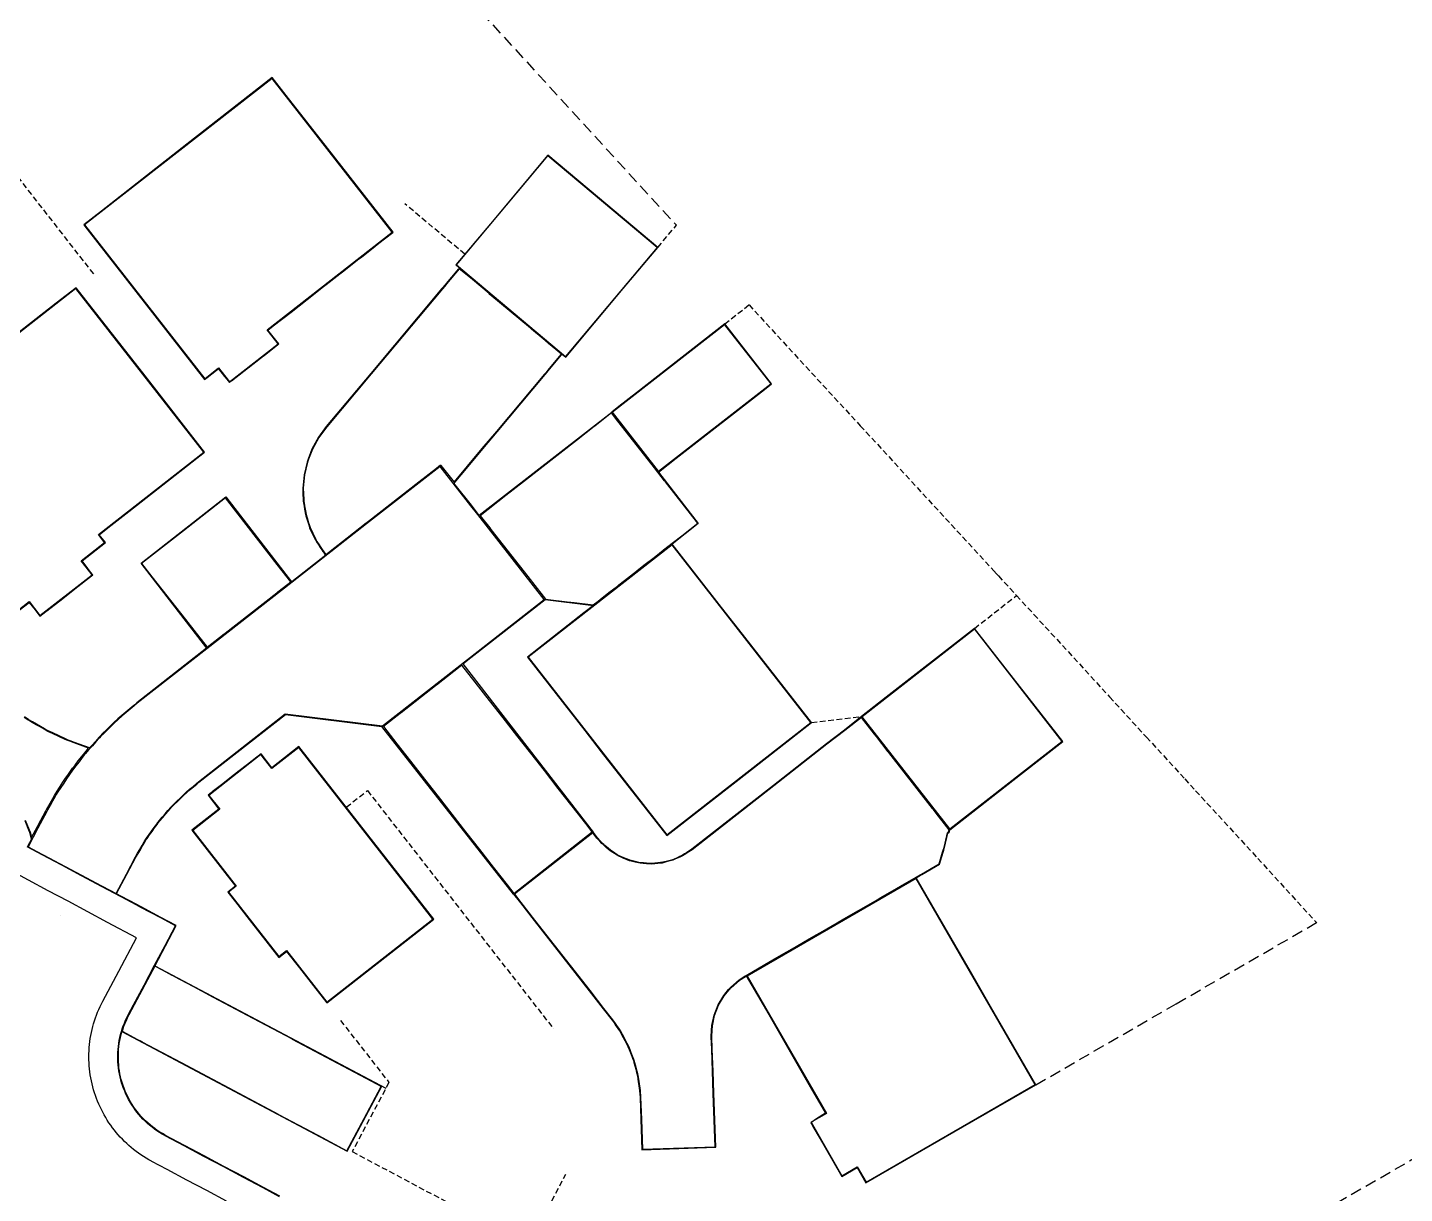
# Model space of a CAD drawing. Header units: metres. Extents: x 337936 to 338461, y 373266 to 374024.
# Drawn here: x 338044.8 to 338106.2, y 373855.2 to 373907.3 of the extents above; entities that cross this region are included whole.
import ezdxf

# ---------------------------------------------------------------- set-up
doc = ezdxf.new("R2010")
doc.units = ezdxf.units.M
doc.linetypes.add('CENTRE', pattern=[1.4, 0.7, -0.3, 0.1, -0.3])
doc.linetypes.add('DASHED2', pattern=[0.375, 0.25, -0.125])
for name, color, linetype in [('3D_LINES', 4, 'Continuous'), ('PLOTS EXTERNAL LEVEL', 3, 'Continuous'), ('PLOTS FFL', 1, 'Continuous')]:
    doc.layers.add(name, color=color, linetype=linetype)
doc.layers.add('GARAGES FFL', color=150, linetype='Continuous', lineweight=0)
doc.layers.add('ROAD_CENTRELINES', color=1, linetype='CENTRE', true_color=0xff0000)

msp = doc.modelspace()

# ---------------------------------------------------------------- linework, layer by layer
at = {"layer": '3D_LINES', "linetype": 'DASHED2', "ltscale": 2}
for points in [[(338055.9, 373917.904, 33.5), (338073.728, 373898.447, 33.453)], [(338089.782, 373860.064, 33.6), (338096.05, 373863.683, 33.301), (338102.324, 373867.305, 33.302), (338102.324, 373867.305, 33.302)], [(338110.15, 373858.775, 33.27), (338098.538, 373852.071, 33.476)]]:
    msp.add_polyline3d(points, dxfattribs=at)
at = {"layer": '3D_LINES', "linetype": 'DASHED2'}
for points in [[(338047.706, 373896.274, 33.825), (338041.242, 373904.549, 33.8)], [(338064.28, 373897.158, 33.825), (338061.603, 373899.404, 33.825)], [(338072.9, 373897.46, 33.825), (338073.728, 373898.447, 33.453)], [(338075.887, 373894.043, 33.75), (338076.97, 373894.889, 33.5), (338076.973, 373894.892, 33.443)], [(338076.973, 373894.892, 33.443), (338081.943, 373889.494, 33.442), (338087.912, 373883.009, 33.413), (338088.03, 373882.882, 33.388), (338088.117, 373882.787, 33.382), (338088.92, 373881.914, 33.385)], [(338087.041, 373880.446, 33.6), (338088.916, 373881.911, 33.385), (338088.92, 373881.914, 33.385)], [(338088.92, 373881.914, 33.385), (338089.699, 373881.066, 33.409), (338093.076, 373877.385, 33.409), (338094.718, 373875.594, 33.349), (338096.433, 373873.724, 33.343), (338096.92, 373873.194, 33.329), (338099.693, 373870.171, 33.302), (338101.216, 373868.511, 33.311), (338102.233, 373867.403, 33.31), (338102.331, 373867.295, 33.302)], [(338079.766, 373876.242, 33.75), (338081.996, 373876.505, 33.6)], [(338058.985, 373872.462, 33.975), (338059.931, 373873.201, 33.877)], [(338059.931, 373873.201, 33.877), (338068.225, 373862.584, 33.664), (338068.225, 373862.584, 33.664)], [(338058.729, 373862.938, 33.942), (338060.892, 373860.17, 33.839)], [(338060.892, 373860.17, 33.839), (338059.25, 373857.081, 33.864)], [(338059.25, 373857.081, 33.864), (338067.109, 373852.903, 33.851), (338067.109, 373852.903, 33.851)], [(338067.109, 373852.903, 33.851), (338068.795, 373856.073, 33.699)]]:
    msp.add_polyline3d(points, dxfattribs=at)
at = {"layer": '3D_LINES', "linetype": 'Continuous'}
for points in [[(338064, 373896.506, 33.82), (338063.445, 373895.844, 33.818), (338063.41, 373895.802, 33.818), (338063.272, 373895.638, 33.817), (338063.257, 373895.62, 33.817), (338060.079, 373891.832, 33.771), (338058.093, 373889.466, 33.742), (338057.739, 373888.982, 33.74), (338057.452, 373888.453, 33.738), (338057.281, 373888.003, 33.737), (338057.233, 373887.871, 33.736), (338057.101, 373887.306, 33.734), (338057.043, 373886.707, 33.732), (338057.052, 373886.467, 33.732), (338057.062, 373886.189, 33.735), (338057.065, 373886.106, 33.736), (338057.076, 373886.046, 33.737), (338057.099, 373885.909, 33.739), (338057.123, 373885.772, 33.74), (338057.149, 373885.621, 33.742), (338057.152, 373885.606, 33.742), (338057.181, 373885.471, 33.744), (338057.225, 373885.333, 33.746), (338057.266, 373885.2, 33.747), (338057.307, 373885.071, 33.749), (338057.348, 373884.94, 33.751), (338057.468, 373884.684, 33.754), (338057.526, 373884.561, 33.756), (338057.604, 373884.395, 33.758), (338057.655, 373884.316, 33.759), (338057.757, 373884.157, 33.762), (338057.825, 373884.052, 33.763), (338057.891, 373883.95, 33.765), (338057.929, 373883.891, 33.766), (338057.963, 373883.845, 33.766), (338057.995, 373883.804, 33.767), (338058.049, 373883.734, 33.768)], [(338063.799, 373886.932, 33.686), (338064.426, 373887.679, 33.715), (338065.079, 373888.457, 33.749), (338065.722, 373889.223, 33.78), (338067.868, 373891.781, 33.811), (338067.877, 373891.791, 33.811), (338068.006, 373891.945, 33.812), (338068.605, 373892.659, 33.824)], [(338064.921, 373885.497, 33.703), (338070.841, 373890.101, 33.746)], [(338072.932, 373887.426, 33.749), (338072.932, 373887.426, 33.749)], [(338072.932, 373887.426, 33.749), (338072.932, 373887.426, 33.749)], [(338072.932, 373887.426, 33.749), (338074.701, 373885.136, 33.745), (338073.538, 373884.213, 33.725)], [(338064.921, 373885.497, 33.703), (338064.883, 373885.545, 33.705), (338064.574, 373885.941, 33.717), (338063.795, 373886.938, 33.686)], [(338052.762, 373879.567, 33.882), (338049.827, 373883.351, 34.054), (338053.6, 373886.32, 34.054), (338056.541, 373882.52, 33.802)], [(338058.068, 373883.713, 33.769), (338056.556, 373882.531, 33.801), (338056.541, 373882.52, 33.802)], [(338064.196, 373878.866, 33.661), (338064.552, 373879.143, 33.654), (338067.863, 373881.731, 33.584)], [(338067.863, 373881.731, 33.584), (338070.034, 373881.475, 33.666)], [(338052.762, 373879.567, 33.882), (338052.747, 373879.556, 33.882), (338049.627, 373877.118, 33.948), (338049.496, 373877.008, 33.95), (338049.317, 373876.857, 33.954), (338049.137, 373876.706, 33.957), (338048.958, 373876.555, 33.96), (338048.778, 373876.402, 33.964), (338048.609, 373876.237, 33.967), (338048.441, 373876.074, 33.971), (338048.273, 373875.91, 33.974), (338048.105, 373875.746, 33.977), (338048.004, 373875.647, 33.979), (338047.941, 373875.576, 33.98), (338047.785, 373875.4, 33.984), (338047.63, 373875.224, 33.987), (338047.524, 373875.105, 33.989)], [(338064.196, 373878.866, 33.661), (338070.006, 373871.349, 33.775)], [(338044.65, 373871.881, 34.034), (338044.823, 373871.453, 34.047), (338044.862, 373871.356, 34.048), (338044.934, 373871.108, 34.05), (338045.195, 373871.598, 34.043), (338045.224, 373871.652, 34.042), (338045.565, 373872.294, 34.037), (338045.596, 373872.352, 34.033), (338045.823, 373872.743, 34.028), (338045.958, 373872.976, 34.025), (338046.075, 373873.178, 34.022), (338046.172, 373873.339, 34.02), (338046.331, 373873.572, 34.016), (338046.453, 373873.752, 34.013), (338046.575, 373873.931, 34.01), (338046.704, 373874.119, 34.006), (338046.763, 373874.206, 34.005), (338046.871, 373874.343, 34.003), (338047.015, 373874.524, 34), (338047.16, 373874.706, 33.996), (338047.305, 373874.889, 33.993), (338047.475, 373875.1, 33.989), (338047.475, 373875.1, 33.989), (338046.839, 373875.333, 34), (338046.646, 373875.403, 34.003), (338046.554, 373875.437, 34.004), (338046.436, 373875.491, 34.006), (338045.87, 373875.752, 34.015), (338045.663, 373875.848, 34.018), (338045.5, 373875.94, 34.021), (338045.318, 373876.042, 34.024), (338045.138, 373876.145, 34.028), (338044.957, 373876.247, 34.031), (338044.791, 373876.342, 34.033), (338044.776, 373876.353, 34.033), (338044.606, 373876.468, 34.035)], [(338047.516, 373875.111, 33.989), (338046.847, 373875.356, 34), (338046.655, 373875.427, 34.003), (338046.563, 373875.46, 34.004), (338046.446, 373875.514, 34.006), (338045.88, 373875.775, 34.015), (338045.675, 373875.87, 34.018), (338045.512, 373875.962, 34.021), (338045.331, 373876.064, 34.024), (338045.15, 373876.166, 34.028), (338044.969, 373876.268, 34.031), (338044.804, 373876.364, 34.033), (338044.79, 373876.373, 34.033), (338044.62, 373876.489, 34.035)], [(338048.728, 373868.604, 34.085), (338049.186, 373869.466, 34.062), (338049.591, 373870.227, 34.041), (338049.69, 373870.395, 34.036), (338049.789, 373870.563, 34.031), (338049.887, 373870.73, 34.027), (338049.986, 373870.898, 34.022), (338050.056, 373871.016, 34.019), (338050.088, 373871.061, 34.018), (338050.201, 373871.22, 34.013), (338050.314, 373871.379, 34.009), (338050.427, 373871.537, 34.005), (338050.54, 373871.695, 34.001), (338050.587, 373871.762, 34), (338050.66, 373871.846, 33.997), (338050.787, 373871.996, 33.993), (338050.914, 373872.144, 33.989), (338051.04, 373872.292, 33.986), (338051.182, 373872.458, 33.981), (338051.302, 373872.576, 33.978), (338051.441, 373872.713, 33.974), (338051.58, 373872.849, 33.97), (338051.719, 373872.986, 33.966), (338051.858, 373873.119, 33.962), (338052.007, 373873.244, 33.958), (338052.158, 373873.371, 33.954), (338052.307, 373873.496, 33.95), (338052.398, 373873.573, 33.948), (338056.271, 373876.598, 33.866), (338056.271, 373876.598, 33.866)], [(338056.271, 373876.598, 33.866), (338060.58, 373876.069, 33.738)], [(338066.46, 373868.579, 33.663), (338060.58, 373876.069, 33.738)], [(338044.627, 373871.87, 34.034), (338044.8, 373871.443, 34.047), (338044.839, 373871.347, 34.048), (338044.92, 373871.067, 34.05)], [(338044.936, 373871.058, 34.051), (338044.751, 373870.709, 34.056)], [(338066.46, 373868.579, 33.663), (338066.46, 373868.579, 33.663)], [(338050.435, 373865.37, 34.055), (338060.757, 373859.914, 33.841)], [(338048.968, 373862.441, 34.005), (338059.023, 373857.097, 33.846), (338060.581, 373860.007, 33.844)]]:
    msp.add_polyline3d(points, dxfattribs=at)
for points in [[(338068.593, 373892.684, 33.825), (338068.015, 373893.17, 33.82), (338067.863, 373893.298, 33.825), (338067.262, 373893.801, 33.825), (338067.211, 373893.845, 33.825), (338065.403, 373895.361, 33.825), (338065.363, 373895.395, 33.825), (338064.616, 373896.022, 33.822), (338064.235, 373896.342, 33.825), (338064.035, 373896.509, 33.82), (338063.464, 373895.828, 33.818), (338063.429, 373895.786, 33.818), (338063.291, 373895.622, 33.817), (338063.276, 373895.604, 33.817), (338060.098, 373891.816, 33.771), (338058.113, 373889.451, 33.742), (338057.76, 373888.968, 33.74), (338057.475, 373888.443, 33.738), (338057.304, 373887.995, 33.737), (338057.257, 373887.864, 33.736), (338057.125, 373887.302, 33.734), (338057.068, 373886.706, 33.732), (338057.077, 373886.468, 33.732), (338057.087, 373886.19, 33.735), (338057.09, 373886.109, 33.736), (338057.1, 373886.05, 33.737), (338057.124, 373885.913, 33.739), (338057.148, 373885.776, 33.74), (338057.174, 373885.625, 33.742), (338057.176, 373885.611, 33.742), (338057.205, 373885.478, 33.744), (338057.248, 373885.341, 33.746), (338057.29, 373885.208, 33.747), (338057.331, 373885.078, 33.749), (338057.372, 373884.949, 33.751), (338057.491, 373884.695, 33.754), (338057.549, 373884.572, 33.756), (338057.626, 373884.408, 33.758), (338057.676, 373884.33, 33.759), (338057.778, 373884.171, 33.762), (338057.846, 373884.065, 33.763), (338057.912, 373883.963, 33.765), (338057.949, 373883.905, 33.766), (338057.983, 373883.86, 33.766), (338058.015, 373883.819, 33.767), (338058.071, 373883.747, 33.768), (338058.249, 373883.886, 33.764), (338058.263, 373883.897, 33.764), (338059.027, 373884.494, 33.748), (338059.878, 373885.159, 33.73), (338059.918, 373885.19, 33.73), (338059.976, 373885.235, 33.728), (338061.403, 373886.35, 33.698), (338062.222, 373886.99, 33.682), (338063.009, 373887.605, 33.665), (338063.193, 373887.749, 33.662), (338063.213, 373887.723, 33.662), (338063.8, 373886.972, 33.686), (338064.406, 373887.695, 33.715), (338065.06, 373888.473, 33.749), (338065.703, 373889.239, 33.78), (338067.849, 373891.797, 33.811), (338067.857, 373891.807, 33.811), (338067.987, 373891.962, 33.812), (338068.593, 373892.684, 33.825)], [(338074.685, 373885.141, 33.745), (338074.459, 373885.43, 33.746), (338073.24, 373886.991, 33.748), (338073.204, 373887.036, 33.748), (338072.899, 373887.427, 33.749), (338072.649, 373887.747, 33.75), (338071.12, 373889.703, 33.75), (338070.837, 373890.066, 33.746), (338070.089, 373889.481, 33.737), (338070.057, 373889.456, 33.736), (338069.267, 373888.839, 33.727), (338066.901, 373886.99, 33.691), (338066.113, 373886.375, 33.695), (338065.324, 373885.758, 33.7), (338064.966, 373885.479, 33.702), (338065.397, 373884.929, 33.684), (338065.449, 373884.861, 33.682), (338067.255, 373882.55, 33.609), (338067.301, 373882.491, 33.609), (338067.877, 373881.754, 33.586), (338068.966, 373881.621, 33.627), (338069.022, 373881.614, 33.628), (338069.094, 373881.605, 33.63), (338069.166, 373881.596, 33.633), (338070.015, 373881.492, 33.665), (338070.231, 373881.661, 33.676), (338070.338, 373881.745, 33.733), (338070.718, 373882.041, 33.683), (338071.098, 373882.338, 33.73), (338071.157, 373882.384, 33.734), (338071.553, 373882.693, 33.697), (338071.945, 373883, 33.731), (338071.981, 373883.028, 33.704), (338072.341, 373883.309, 33.709), (338072.733, 373883.615, 33.728), (338073.145, 373883.938, 33.722), (338073.157, 373883.947, 33.722), (338073.544, 373884.249, 33.725), (338073.966, 373884.579, 33.734), (338074.685, 373885.141, 33.745)], [(338056.263, 373876.624, 33.866), (338060.604, 373876.091, 33.737), (338064.536, 373879.163, 33.654), (338067.828, 373881.735, 33.584), (338064.864, 373885.53, 33.705), (338064.554, 373885.925, 33.717), (338063.185, 373887.679, 33.661), (338059.896, 373885.109, 33.731), (338056.571, 373882.512, 33.801), (338052.763, 373879.536, 33.882), (338049.643, 373877.099, 33.948), (338049.512, 373876.989, 33.95), (338049.333, 373876.838, 33.954), (338049.154, 373876.687, 33.957), (338048.974, 373876.536, 33.96), (338048.795, 373876.383, 33.964), (338048.627, 373876.219, 33.967), (338048.459, 373876.056, 33.971), (338048.291, 373875.892, 33.974), (338048.123, 373875.728, 33.977), (338048.022, 373875.63, 33.979), (338047.96, 373875.559, 33.98), (338047.804, 373875.383, 33.984), (338047.648, 373875.208, 33.987), (338047.493, 373875.032, 33.99), (338047.339, 373874.858, 33.994), (338047.297, 373874.811, 33.994), (338047.193, 373874.675, 33.997), (338047.051, 373874.488, 34), (338046.908, 373874.302, 34.004), (338046.766, 373874.115, 34.007), (338046.624, 373873.927, 34.01), (338046.496, 373873.731, 34.014), (338046.368, 373873.534, 34.017), (338046.213, 373873.298, 34.021), (338046.111, 373873.141, 34.023), (338046.034, 373873.024, 34.025), (338045.987, 373872.941, 34.026), (338045.872, 373872.737, 34.029), (338045.756, 373872.533, 34.032), (338045.64, 373872.329, 34.034), (338045.606, 373872.264, 34.038), (338045.215, 373871.528, 34.045), (338044.773, 373870.697, 34.056), (338045.396, 373870.365, 34.077), (338045.446, 373870.339, 34.079), (338047.168, 373869.423, 34.138), (338048.029, 373868.966, 34.109), (338048.078, 373868.939, 34.107), (338048.702, 373868.608, 34.086), (338049.164, 373869.477, 34.062), (338049.569, 373870.24, 34.041), (338049.668, 373870.407, 34.036), (338049.767, 373870.575, 34.031), (338049.866, 373870.743, 34.027), (338049.965, 373870.911, 34.022), (338050.035, 373871.03, 34.019), (338050.068, 373871.076, 34.018), (338050.181, 373871.234, 34.013), (338050.294, 373871.393, 34.009), (338050.407, 373871.551, 34.005), (338050.52, 373871.71, 34.001), (338050.568, 373871.777, 34), (338050.641, 373871.862, 33.997), (338050.768, 373872.012, 33.993), (338050.895, 373872.16, 33.989), (338051.021, 373872.308, 33.986), (338051.163, 373872.475, 33.981), (338051.285, 373872.594, 33.978), (338051.424, 373872.731, 33.974), (338051.563, 373872.867, 33.97), (338051.701, 373873.004, 33.966), (338051.842, 373873.138, 33.962), (338051.991, 373873.264, 33.958), (338052.142, 373873.39, 33.954), (338052.291, 373873.515, 33.95), (338052.383, 373873.592, 33.948), (338056.263, 373876.624, 33.866)], [(338056.511, 373882.528, 33.803), (338055.904, 373883.304, 33.871), (338055.549, 373883.76, 33.91), (338053.586, 373886.271, 34.054), (338051.715, 373884.809, 34.056), (338049.843, 373883.347, 34.054), (338050.306, 373882.754, 34.02), (338051.799, 373880.844, 33.911), (338052.177, 373880.36, 33.899), (338052.768, 373879.604, 33.881), (338053.532, 373880.201, 33.865), (338053.579, 373880.238, 33.864), (338055.884, 373882.039, 33.816), (338055.931, 373882.075, 33.815), (338056.511, 373882.528, 33.803)], [(338064.153, 373878.8, 33.663), (338063.789, 373878.516, 33.671), (338063.02, 373877.915, 33.687), (338062.976, 373877.881, 33.687), (338061.44, 373876.68, 33.719), (338061.395, 373876.646, 33.72), (338060.647, 373876.061, 33.735), (338061.25, 373875.288, 33.712), (338061.859, 373874.509, 33.689), (338062.476, 373873.719, 33.665), (338063.087, 373872.937, 33.67), (338063.703, 373872.149, 33.672), (338064.318, 373871.361, 33.673), (338064.934, 373870.573, 33.673), (338065.55, 373869.785, 33.67), (338066.165, 373868.997, 33.666), (338066.465, 373868.614, 33.664), (338069.971, 373871.354, 33.775), (338069.679, 373871.728, 33.778), (338069.07, 373872.507, 33.782), (338068.454, 373873.295, 33.784), (338067.832, 373874.092, 33.785), (338067.223, 373874.871, 33.784), (338066.607, 373875.659, 33.781), (338065.992, 373876.447, 33.777), (338065.382, 373877.228, 33.739), (338064.749, 373878.038, 33.7), (338064.153, 373878.8, 33.663)], [(338084.443, 373869.311, 33.62), (338084.635, 373869.422, 33.618), (338084.691, 373869.454, 33.618), (338085.483, 373869.911, 33.609), (338085.643, 373870.449, 33.605), (338085.67, 373870.541, 33.604), (338085.706, 373870.661, 33.604), (338085.856, 373871.302, 33.602), (338085.909, 373871.343, 33.603), (338085.942, 373871.454, 33.602), (338085.831, 373871.596, 33.6), (338085.353, 373872.207, 33.601), (338085.213, 373872.386, 33.6), (338085.185, 373872.423, 33.6), (338083.236, 373874.917, 33.6), (338083.212, 373874.948, 33.6), (338082.681, 373875.628, 33.6), (338082.599, 373875.733, 33.605), (338081.996, 373876.505, 33.609), (338081.231, 373875.907, 33.613), (338080.439, 373875.289, 33.623), (338078.062, 373873.431, 33.652), (338074.415, 373870.582, 33.698), (338074.203, 373870.442, 33.7), (338074.097, 373870.373, 33.702), (338073.993, 373870.307, 33.703), (338073.873, 373870.254, 33.705), (338073.757, 373870.202, 33.707), (338073.624, 373870.142, 33.709), (338073.561, 373870.115, 33.71), (338073.509, 373870.101, 33.711), (338073.391, 373870.07, 33.713), (338073.27, 373870.038, 33.715), (338073.131, 373870.002, 33.718), (338073.09, 373869.991, 33.719), (338073.015, 373869.984, 33.72), (338072.894, 373869.973, 33.723), (338072.769, 373869.961, 33.725), (338072.605, 373869.945, 33.729), (338072.521, 373869.951, 33.731), (338072.397, 373869.96, 33.734), (338072.254, 373869.969, 33.737), (338072.118, 373869.979, 33.74), (338071.894, 373870.032, 33.746), (338071.773, 373870.06, 33.748), (338071.644, 373870.091, 33.751), (338071.54, 373870.134, 33.753), (338071.384, 373870.199, 33.756), (338071.273, 373870.245, 33.758), (338071.168, 373870.294, 33.76), (338071.074, 373870.353, 33.762), (338070.973, 373870.415, 33.764), (338070.876, 373870.476, 33.765), (338070.78, 373870.535, 33.767), (338070.608, 373870.686, 33.769), (338070.535, 373870.75, 33.77), (338070.483, 373870.795, 33.771), (338070.413, 373870.857, 33.771), (338070.325, 373870.957, 33.772), (338070.203, 373871.099, 33.773), (338070.006, 373871.349, 33.775), (338066.46, 373868.579, 33.663), (338066.761, 373868.194, 33.661), (338067.377, 373867.406, 33.654), (338069.84, 373864.254, 33.62), (338070.459, 373863.461, 33.61), (338070.854, 373862.953, 33.605), (338070.943, 373862.825, 33.604), (338071.03, 373862.699, 33.603), (338071.117, 373862.573, 33.602), (338071.23, 373862.409, 33.6), (338071.28, 373862.316, 33.599), (338071.353, 373862.18, 33.598), (338071.425, 373862.045, 33.597), (338071.497, 373861.91, 33.596), (338071.566, 373861.774, 33.595), (338071.621, 373861.633, 33.594), (338071.678, 373861.49, 33.593), (338071.734, 373861.348, 33.592), (338071.79, 373861.204, 33.591), (338071.809, 373861.156, 33.591), (338071.835, 373861.06, 33.59), (338071.874, 373860.912, 33.589), (338071.913, 373860.764, 33.588), (338071.953, 373860.616, 33.587), (338071.989, 373860.469, 33.586), (338072.011, 373860.318, 33.584), (338072.086, 373859.804, 33.581), (338072.105, 373859.492, 33.579), (338072.139, 373858.523, 33.571), (338072.187, 373857.162, 33.56), (338075.485, 373857.277, 33.641), (338075.47, 373857.684, 33.644), (338075.401, 373859.683, 33.661), (338075.366, 373860.667, 33.669), (338075.332, 373861.661, 33.678), (338075.313, 373862.201, 33.684), (338075.327, 373862.507, 33.688), (338075.335, 373862.688, 33.69), (338075.338, 373862.701, 33.69), (338075.437, 373863.165, 33.695), (338075.614, 373863.619, 33.698), (338075.862, 373864.039, 33.701), (338076.079, 373864.299, 33.701), (338076.175, 373864.413, 33.702), (338076.544, 373864.731, 33.701), (338076.811, 373864.905, 33.7), (338076.829, 373864.915, 33.7), (338076.853, 373864.928, 33.699), (338077.696, 373865.415, 33.697), (338078.046, 373865.617, 33.664), (338078.546, 373865.906, 33.688), (338078.912, 373866.117, 33.634), (338079.412, 373866.406, 33.678), (338079.778, 373866.617, 33.604), (338079.88, 373866.676, 33.601), (338080.278, 373866.906, 33.668), (338080.644, 373867.117, 33.601), (338080.918, 373867.276, 33.601), (338080.973, 373867.307, 33.601), (338081.145, 373867.406, 33.658), (338081.839, 373867.807, 33.606), (338082.011, 373867.907, 33.648), (338082.705, 373868.307, 33.61), (338082.877, 373868.407, 33.638), (338083.571, 373868.808, 33.615), (338083.743, 373868.907, 33.629), (338084.443, 373869.311, 33.62)], [(338084.431, 373869.333, 33.62), (338084.623, 373869.444, 33.618), (338084.678, 373869.475, 33.618), (338085.462, 373869.928, 33.609), (338085.619, 373870.456, 33.605), (338085.646, 373870.548, 33.604), (338085.682, 373870.667, 33.604), (338085.833, 373871.316, 33.602), (338085.887, 373871.358, 33.603), (338085.914, 373871.449, 33.602), (338085.811, 373871.581, 33.6), (338085.333, 373872.192, 33.601), (338085.194, 373872.371, 33.6), (338085.165, 373872.408, 33.6), (338083.217, 373874.901, 33.6), (338083.192, 373874.933, 33.6), (338082.661, 373875.612, 33.6), (338082.579, 373875.717, 33.605), (338081.991, 373876.469, 33.609), (338081.246, 373875.887, 33.613), (338080.455, 373875.269, 33.623), (338078.077, 373873.411, 33.652), (338074.429, 373870.561, 33.698), (338074.216, 373870.421, 33.7), (338074.111, 373870.352, 33.702), (338074.005, 373870.285, 33.703), (338073.883, 373870.231, 33.705), (338073.768, 373870.179, 33.707), (338073.634, 373870.12, 33.709), (338073.57, 373870.091, 33.71), (338073.516, 373870.077, 33.711), (338073.398, 373870.046, 33.713), (338073.276, 373870.014, 33.715), (338073.138, 373869.978, 33.718), (338073.094, 373869.966, 33.719), (338073.017, 373869.959, 33.72), (338072.896, 373869.948, 33.723), (338072.771, 373869.936, 33.725), (338072.605, 373869.92, 33.729), (338072.52, 373869.926, 33.731), (338072.395, 373869.935, 33.734), (338072.252, 373869.945, 33.737), (338072.115, 373869.954, 33.74), (338071.888, 373870.007, 33.746), (338071.767, 373870.036, 33.748), (338071.636, 373870.067, 33.751), (338071.531, 373870.111, 33.753), (338071.375, 373870.175, 33.756), (338071.263, 373870.222, 33.758), (338071.156, 373870.272, 33.76), (338071.06, 373870.331, 33.762), (338070.96, 373870.394, 33.764), (338070.862, 373870.455, 33.765), (338070.765, 373870.515, 33.767), (338070.592, 373870.667, 33.769), (338070.519, 373870.731, 33.77), (338070.467, 373870.777, 33.771), (338070.395, 373870.839, 33.771), (338070.307, 373870.941, 33.772), (338070.183, 373871.083, 33.773), (338070.002, 373871.314, 33.775), (338066.496, 373868.575, 33.663), (338066.781, 373868.209, 33.661), (338067.397, 373867.421, 33.654), (338069.859, 373864.269, 33.62), (338070.479, 373863.476, 33.61), (338070.874, 373862.968, 33.605), (338070.963, 373862.839, 33.604), (338071.05, 373862.713, 33.603), (338071.138, 373862.587, 33.602), (338071.252, 373862.422, 33.6), (338071.302, 373862.328, 33.599), (338071.375, 373862.192, 33.598), (338071.447, 373862.057, 33.597), (338071.519, 373861.921, 33.596), (338071.588, 373861.785, 33.595), (338071.645, 373861.642, 33.594), (338071.701, 373861.499, 33.593), (338071.757, 373861.357, 33.592), (338071.814, 373861.213, 33.591), (338071.833, 373861.164, 33.591), (338071.859, 373861.067, 33.59), (338071.898, 373860.918, 33.589), (338071.937, 373860.77, 33.588), (338071.977, 373860.622, 33.587), (338072.014, 373860.474, 33.586), (338072.036, 373860.322, 33.584), (338072.111, 373859.807, 33.581), (338072.13, 373859.494, 33.579), (338072.164, 373858.524, 33.571), (338072.211, 373857.187, 33.56), (338075.459, 373857.301, 33.641), (338075.445, 373857.683, 33.644), (338075.376, 373859.682, 33.661), (338075.341, 373860.666, 33.669), (338075.307, 373861.66, 33.678), (338075.288, 373862.201, 33.684), (338075.302, 373862.508, 33.688), (338075.31, 373862.692, 33.69), (338075.314, 373862.706, 33.69), (338075.413, 373863.172, 33.695), (338075.591, 373863.63, 33.698), (338075.841, 373864.053, 33.701), (338076.06, 373864.315, 33.701), (338076.157, 373864.43, 33.702), (338076.529, 373864.751, 33.701), (338076.798, 373864.926, 33.7), (338076.817, 373864.937, 33.7), (338076.84, 373864.95, 33.699), (338077.684, 373865.437, 33.697), (338078.033, 373865.639, 33.664), (338078.533, 373865.928, 33.688), (338078.899, 373866.139, 33.634), (338079.399, 373866.428, 33.678), (338079.765, 373866.639, 33.604), (338079.867, 373866.698, 33.601), (338080.266, 373866.928, 33.668), (338080.631, 373867.139, 33.601), (338080.905, 373867.297, 33.601), (338080.96, 373867.329, 33.601), (338081.132, 373867.428, 33.658), (338081.826, 373867.829, 33.606), (338081.998, 373867.928, 33.648), (338082.693, 373868.329, 33.61), (338082.865, 373868.428, 33.638), (338083.559, 373868.829, 33.615), (338083.731, 373868.928, 33.629), (338084.431, 373869.333, 33.62)], [(338060.542, 373859.99, 33.846), (338060.123, 373860.213, 33.852), (338058.357, 373861.152, 33.877), (338056.591, 373862.091, 33.902), (338056.578, 373862.098, 33.903), (338054.825, 373863.03, 33.927), (338053.059, 373863.969, 33.952), (338052.185, 373864.434, 33.986), (338051.302, 373864.903, 34.02), (338051.28, 373864.915, 34.021), (338051.213, 373864.951, 33.976), (338050.775, 373865.184, 34.041), (338050.432, 373865.366, 33.981), (338049.987, 373864.529, 34.039), (338049.967, 373864.491, 34.04), (338049.509, 373863.63, 34.025), (338049.27, 373863.181, 34.017), (338049.263, 373863.163, 34.017), (338049.207, 373863.037, 34.014), (338049.153, 373862.915, 34.011), (338049.1, 373862.796, 34.009), (338049.042, 373862.665, 34.007), (338049.004, 373862.552, 34.006), (338048.974, 373862.46, 34.004), (338049.664, 373862.093, 33.99), (338049.789, 373862.027, 33.988), (338049.848, 373861.996, 33.987), (338049.862, 373861.988, 33.987), (338051.612, 373861.058, 33.951), (338054.182, 373859.691, 33.915), (338055.948, 373858.752, 33.89), (338055.962, 373858.745, 33.89), (338057.714, 373857.813, 33.865), (338059.016, 373857.121, 33.846), (338059.779, 373858.556, 33.887), (338060.542, 373859.99, 33.846)]]:
    msp.add_polyline3d(points, close=True, dxfattribs=at)
at = {"layer": '3D_LINES'}
for points in [[(338056.007, 373855.068, 34.094), (338055.278, 373855.456, 34.096), (338054.395, 373855.926, 34.097), (338053.512, 373856.395, 34.097), (338052.629, 373856.865, 34.095), (338051.746, 373857.334, 34.092), (338050.902, 373857.783, 34.089), (338050.878, 373857.795, 34.088), (338050.76, 373857.862, 34.088), (338050.644, 373857.933, 34.086), (338050.53, 373858.007, 34.085), (338050.419, 373858.086, 34.084), (338050.31, 373858.168, 34.082), (338050.205, 373858.254, 34.081), (338050.102, 373858.343, 34.079), (338050.003, 373858.436, 34.077), (338049.907, 373858.532, 34.075), (338049.814, 373858.631, 34.072), (338049.724, 373858.734, 34.07), (338049.638, 373858.839, 34.068), (338049.556, 373858.947, 34.065), (338049.477, 373859.058, 34.062), (338049.402, 373859.172, 34.059), (338049.332, 373859.288, 34.056), (338049.265, 373859.406, 34.053), (338049.202, 373859.527, 34.049), (338049.143, 373859.649, 34.046), (338049.089, 373859.774, 34.042), (338049.038, 373859.9, 34.038), (338048.993, 373860.028, 34.034), (338048.951, 373860.158, 34.03), (338048.914, 373860.289, 34.026), (338048.881, 373860.421, 34.022), (338048.853, 373860.554, 34.019), (338048.83, 373860.688, 34.016), (338048.811, 373860.822, 34.013), (338048.796, 373860.958, 34.011), (338048.786, 373861.093, 34.009), (338048.781, 373861.229, 34.007), (338048.781, 373861.365, 34.005), (338048.785, 373861.501, 34.004), (338048.793, 373861.637, 34.003), (338048.806, 373861.772, 34.003), (338048.824, 373861.907, 34.002), (338048.847, 373862.041, 34.003), (338048.874, 373862.174, 34.003), (338048.905, 373862.307, 34.004), (338048.941, 373862.438, 34.005), (338048.982, 373862.568, 34.006), (338049.026, 373862.696, 34.008), (338049.076, 373862.823, 34.01), (338049.129, 373862.948, 34.012), (338049.187, 373863.071, 34.015), (338049.248, 373863.192, 34.018), (338049.483, 373863.634, 34.025), (338049.953, 373864.517, 34.04), (338050.422, 373865.4, 34.056), (338050.422, 373865.4, 34.056), (338050.892, 373866.283, 34.061), (338051.361, 373867.166, 34.076), (338050.699, 373867.518, 34.065), (338049.816, 373867.987, 34.056), (338049.595, 373868.105, 34.056), (338048.933, 373868.457, 34.078), (338048.05, 373868.926, 34.109), (338047.167, 373869.396, 34.139), (338046.284, 373869.865, 34.109), (338045.401, 373870.334, 34.078), (338044.739, 373870.687, 34.056)], [(338053.638, 373854.869, 34.047), (338052.755, 373855.339, 34.046), (338051.872, 373855.808, 34.045), (338050.989, 373856.278, 34.042), (338050.298, 373856.645, 34.039), (338050.287, 373856.651, 34.039), (338050.164, 373856.719, 34.038), (338050.047, 373856.788, 34.037), (338049.932, 373856.859, 34.036), (338049.818, 373856.934, 34.035), (338049.706, 373857.012, 34.034), (338049.597, 373857.092, 34.033), (338049.489, 373857.175, 34.032), (338049.384, 373857.261, 34.031), (338049.281, 373857.35, 34.029), (338049.18, 373857.441, 34.028), (338049.082, 373857.535, 34.026), (338048.986, 373857.631, 34.025), (338048.893, 373857.73, 34.023), (338048.802, 373857.831, 34.021), (338048.714, 373857.934, 34.019), (338048.628, 373858.04, 34.018), (338048.545, 373858.148, 34.016), (338048.465, 373858.257, 34.013), (338048.388, 373858.369, 34.011), (338048.314, 373858.483, 34.009), (338048.243, 373858.599, 34.007), (338048.175, 373858.716, 34.004), (338048.109, 373858.836, 34.002), (338048.047, 373858.956, 33.999), (338047.988, 373859.079, 33.996), (338047.932, 373859.203, 33.994), (338047.88, 373859.328, 33.991), (338047.83, 373859.455, 33.988), (338047.784, 373859.582, 33.985), (338047.741, 373859.711, 33.982), (338047.702, 373859.841, 33.979), (338047.665, 373859.972, 33.976), (338047.633, 373860.104, 33.973), (338047.603, 373860.237, 33.97), (338047.577, 373860.37, 33.968), (338047.555, 373860.504, 33.966), (338047.536, 373860.639, 33.963), (338047.52, 373860.774, 33.962), (338047.508, 373860.909, 33.96), (338047.499, 373861.045, 33.958), (338047.494, 373861.181, 33.957), (338047.492, 373861.316, 33.956), (338047.494, 373861.452, 33.955), (338047.499, 373861.588, 33.954), (338047.508, 373861.724, 33.953), (338047.52, 373861.859, 33.953), (338047.536, 373861.994, 33.953), (338047.555, 373862.129, 33.952), (338047.578, 373862.263, 33.953), (338047.604, 373862.396, 33.953), (338047.634, 373862.529, 33.953), (338047.666, 373862.661, 33.954), (338047.703, 373862.791, 33.955), (338047.742, 373862.921, 33.956), (338047.785, 373863.05, 33.957), (338047.832, 373863.178, 33.958), (338047.881, 373863.305, 33.96), (338047.934, 373863.43, 33.961), (338047.99, 373863.554, 33.963), (338048.049, 373863.676, 33.965), (338048.113, 373863.801, 33.968), (338048.352, 373864.249, 33.975), (338048.821, 373865.132, 33.991), (338049.619, 373866.633, 34.006), (338048.328, 373867.319, 34.028), (338047.445, 373867.789, 34.059), (338046.562, 373868.258, 34.089), (338045.679, 373868.728, 34.059), (338044.796, 373869.197, 34.028), (338043.506, 373869.884, 34.006)], [(338050.435, 373865.37, 34.055), (338050.444, 373865.388, 34.056), (338050.914, 373866.271, 34.061), (338051.395, 373867.176, 34.076), (338050.711, 373867.54, 34.065), (338049.828, 373868.009, 34.056), (338049.607, 373868.127, 34.056), (338048.945, 373868.479, 34.078), (338048.721, 373868.598, 34.086)], [(338056.019, 373855.09, 34.094), (338055.29, 373855.478, 34.096), (338054.407, 373855.948, 34.097), (338053.524, 373856.417, 34.097), (338052.641, 373856.887, 34.095), (338051.758, 373857.356, 34.092), (338050.914, 373857.805, 34.089), (338050.89, 373857.817, 34.088), (338050.772, 373857.884, 34.088), (338050.657, 373857.954, 34.086), (338050.544, 373858.028, 34.085), (338050.434, 373858.106, 34.084), (338050.326, 373858.188, 34.082), (338050.221, 373858.273, 34.081), (338050.119, 373858.362, 34.079), (338050.02, 373858.454, 34.077), (338049.925, 373858.549, 34.075), (338049.832, 373858.648, 34.072), (338049.743, 373858.75, 34.07), (338049.658, 373858.854, 34.068), (338049.576, 373858.962, 34.065), (338049.498, 373859.072, 34.062), (338049.424, 373859.185, 34.059), (338049.353, 373859.3, 34.056), (338049.287, 373859.418, 34.053), (338049.224, 373859.538, 34.049), (338049.166, 373859.66, 34.046), (338049.112, 373859.784, 34.042), (338049.062, 373859.909, 34.038), (338049.016, 373860.036, 34.034), (338048.975, 373860.165, 34.03), (338048.938, 373860.295, 34.026), (338048.906, 373860.426, 34.022), (338048.878, 373860.559, 34.019), (338048.854, 373860.692, 34.016), (338048.835, 373860.826, 34.013), (338048.821, 373860.96, 34.011), (338048.811, 373861.095, 34.009), (338048.806, 373861.23, 34.007), (338048.806, 373861.365, 34.005), (338048.81, 373861.5, 34.004), (338048.818, 373861.635, 34.003), (338048.831, 373861.769, 34.003), (338048.849, 373861.903, 34.002), (338048.871, 373862.037, 34.003), (338048.898, 373862.169, 34.003), (338048.929, 373862.301, 34.004), (338048.965, 373862.431, 34.005), (338048.968, 373862.441, 34.005)]]:
    msp.add_polyline3d(points, dxfattribs=at)
at = {"layer": 'GARAGES FFL', "linetype": 'Continuous'}
for points, elevation in [([(338067.994, 373901.545), (338063.911, 373896.679), (338068.782, 373892.591), (338072.865, 373897.457)], 33.825), ([(338077.942, 373891.372), (338075.882, 373894.008), (338070.877, 373890.097), (338072.936, 373887.461)], 33.75), ([(338090.951, 373875.4), (338087.036, 373880.411), (338082.031, 373876.5), (338085.946, 373871.489)], 33.6)]:
    msp.add_lwpolyline(points, close=True, dxfattribs=dict(at, elevation=elevation))
at = {"layer": 'PLOTS EXTERNAL LEVEL', "linetype": 'Continuous'}
for points in [[(338061.073, 373898.133, 33.825), (338058.143, 373901.884, 33.825), (338056.297, 373904.246, 33.825), (338055.677, 373905.04, 33.825), (338051.866, 373902.062, 33.825), (338048.051, 373899.082, 33.825), (338047.263, 373898.466, 33.825), (338047.409, 373898.279, 33.884), (338050.438, 373894.402, 33.884), (338052.285, 373892.038, 33.884), (338052.659, 373891.559, 33.857), (338052.767, 373891.644, 33.857), (338053.188, 373891.973, 33.873), (338053.28, 373892.043, 33.86), (338053.281, 373892.042, 33.849), (338053.549, 373891.7, 33.837), (338053.579, 373891.661, 33.836), (338053.765, 373891.424, 33.83), (338053.837, 373891.48, 33.83), (338053.854, 373891.493, 33.83), (338054.54, 373892.029, 33.855), (338054.557, 373892.042, 33.855), (338054.591, 373892.069, 33.855), (338054.609, 373892.083, 33.855), (338055.291, 373892.616, 33.88), (338055.32, 373892.639, 33.88), (338055.936, 373893.12, 33.903), (338055.973, 373893.149, 33.905), (338055.786, 373893.389, 33.926), (338055.488, 373893.769, 33.942), (338055.719, 373893.95, 33.944), (338056.518, 373894.574, 33.975), (338057.597, 373895.417, 33.975), (338057.916, 373895.667, 33.962), (338058.083, 373895.797, 33.962), (338058.704, 373896.282, 33.935), (338058.871, 373896.412, 33.935), (338059.492, 373896.898, 33.909), (338059.659, 373897.028, 33.909), (338060.28, 373897.514, 33.883), (338060.447, 373897.644, 33.883), (338061.07, 373898.131, 33.825), (338061.073, 373898.133, 33.825)], [(338067.991, 373901.58, 33.825), (338065.42, 373898.516, 33.825), (338063.876, 373896.676, 33.825), (338064.032, 373896.544, 33.82), (338064.257, 373896.356, 33.825), (338067.863, 373893.33, 33.825), (338068.016, 373893.202, 33.82), (338068.627, 373892.689, 33.825), (338068.785, 373892.556, 33.825), (338071.356, 373895.62, 33.825), (338072.9, 373897.46, 33.825), (338069.836, 373900.031, 33.825), (338067.991, 373901.58, 33.825)], [(338077.977, 373891.367, 33.75), (338075.887, 373894.043, 33.75), (338071.947, 373890.964, 33.75), (338071.159, 373890.349, 33.75), (338070.841, 373890.101, 33.746), (338071.148, 373889.709, 33.75), (338072.688, 373887.737, 33.75), (338072.932, 373887.426, 33.749), (338073.72, 373888.041, 33.75), (338077.66, 373891.12, 33.75), (338077.977, 373891.367, 33.75)], [(338073.538, 373884.213, 33.725), (338073.144, 373883.905, 33.721), (338072.75, 373883.597, 33.728), (338072.356, 373883.289, 33.709), (338071.962, 373882.982, 33.731), (338071.568, 373882.674, 33.697), (338071.174, 373882.366, 33.734), (338070.78, 373882.058, 33.685), (338070.386, 373881.75, 33.737), (338070.275, 373881.664, 33.677), (338070.022, 373881.466, 33.665), (338069.598, 373881.135, 33.74), (338067.074, 373879.163, 33.75), (338069.638, 373875.882, 33.9), (338070.377, 373874.936, 33.9), (338073.302, 373871.192, 33.75), (338076.534, 373873.717, 33.75), (338079.766, 373876.242, 33.75), (338076.687, 373880.182, 33.75), (338075.751, 373881.38, 33.75), (338073.538, 373884.213, 33.725)], [(338090.986, 373875.396, 33.6), (338088.524, 373878.548, 33.6), (338087.041, 373880.446, 33.6), (338083.101, 373877.368, 33.6), (338081.996, 373876.505, 33.6), (338084.707, 373873.034, 33.6), (338085.2, 373872.403, 33.6), (338085.323, 373872.246, 33.601), (338085.816, 373871.615, 33.6), (338085.942, 373871.454, 33.6), (338089.094, 373873.917, 33.6), (338090.986, 373875.396, 33.6)], [(338056.873, 373875.165, 33.975), (338055.666, 373874.223, 33.975), (338055.182, 373874.843, 33.934), (338054.992, 373874.695, 33.934), (338054.578, 373874.372, 33.943), (338054.204, 373874.079, 33.943), (338053.79, 373873.756, 33.952), (338053.416, 373873.464, 33.952), (338053.002, 373873.14, 33.96), (338052.953, 373873.102, 33.962), (338052.816, 373872.995, 33.962), (338053.3, 373872.374, 33.975), (338052.094, 373871.431, 33.975), (338054.039, 373868.941, 34.095), (338053.693, 373868.67, 34.112), (338054.032, 373868.236, 34.125), (338054.648, 373867.448, 34.125), (338055.972, 373865.753, 34.066), (338056.319, 373866.024, 34.054), (338056.894, 373865.287, 34.031), (338057.523, 373864.483, 34.007), (338058.114, 373863.726, 33.975), (338061.317, 373866.229, 33.975), (338062.893, 373867.46, 33.975), (338059.951, 373871.225, 33.975), (338056.873, 373875.165, 33.975)], [(338084.443, 373869.311, 33.62), (338083.751, 373868.911, 33.628), (338083.577, 373868.811, 33.615), (338082.885, 373868.411, 33.638), (338082.711, 373868.311, 33.61), (338082.019, 373867.911, 33.648), (338081.845, 373867.811, 33.605), (338081.153, 373867.411, 33.658), (338080.979, 373867.311, 33.6), (338080.924, 373867.279, 33.6), (338080.648, 373867.12, 33.6), (338080.287, 373866.911, 33.668), (338079.885, 373866.679, 33.6), (338079.782, 373866.62, 33.604), (338079.421, 373866.411, 33.678), (338078.916, 373866.12, 33.634), (338078.554, 373865.911, 33.688), (338078.05, 373865.62, 33.664), (338077.698, 373865.416, 33.697), (338077.184, 373865.12, 33.694), (338076.853, 373864.928, 33.699), (338077.853, 373863.196, 33.725), (338079.11, 373861.019, 33.75), (338079.71, 373859.98, 33.75), (338080.396, 373858.791, 33.708), (338079.982, 373858.551, 33.701), (338079.735, 373858.361, 33.69), (338079.758, 373858.322, 33.688), (338079.871, 373858.126, 33.681), (338080.248, 373857.473, 33.658), (338080.431, 373857.157, 33.649), (338081.116, 373855.97, 33.608), (338081.798, 373856.364, 33.624), (338082.191, 373855.682, 33.6), (338086.522, 373858.182, 33.6), (338089.782, 373860.064, 33.6), (338087.76, 373863.567, 33.6), (338086.86, 373865.126, 33.6), (338084.443, 373869.311, 33.62)]]:
    msp.add_polyline3d(points, close=True, dxfattribs=at)
msp.add_polyline3d([(338043.61, 373880.666, 33.975), (338044.817, 373881.608, 33.975), (338045.084, 373881.267, 33.98), (338045.302, 373880.988, 33.979), (338045.568, 373881.196, 33.973), (338045.612, 373881.231, 33.972), (338046.321, 373881.785, 33.972), (338046.417, 373881.859, 33.97), (338047.003, 373882.317, 33.975), (338047.613, 373882.794, 33.975), (338047.668, 373882.836, 33.979), (338047.569, 373882.963, 33.986), (338047.449, 373883.116, 33.996), (338047.183, 373883.457, 33.975), (338048.23, 373884.275, 33.975), (338047.952, 373884.63, 33.975), (338048.336, 373884.929, 34.125), (338049.281, 373885.668, 34.125), (338052.661, 373888.309, 33.825), (338049.997, 373891.719, 33.825), (338046.918, 373895.659, 33.825), (338046.918, 373895.659, 33.825), (338046.036, 373894.969, 33.975), (338042.998, 373892.596, 33.975)], dxfattribs=at)
at = {"layer": 'PLOTS FFL', "linetype": 'Continuous'}
for points, elevation in [([(338061.038, 373898.137), (338055.673, 373905.005), (338047.298, 373898.462), (338052.663, 373891.594), (338053.284, 373892.079), (338053.769, 373891.459), (338055.938, 373893.153), (338055.453, 373893.774)], 33.975), ([(338046.914, 373895.624), (338042.225, 373891.961), (338037.625, 373888.367), (338039.42, 373886.069), (338039.073, 373885.798), (338041.322, 373882.92), (338041.669, 373883.191), (338043.614, 373880.701), (338044.821, 373881.644), (338045.306, 373881.023), (338047.632, 373882.841), (338047.148, 373883.461), (338048.195, 373884.279), (338047.917, 373884.634), (338052.626, 373888.313)], 34.125), ([(338073.534, 373884.178), (338067.11, 373879.159), (338073.306, 373871.227), (338079.73, 373876.247)], 33.9), ([(338056.869, 373875.13), (338055.662, 373874.187), (338055.177, 373874.808), (338052.851, 373872.99), (338053.336, 373872.37), (338052.129, 373871.427), (338054.074, 373868.937), (338053.728, 373868.666), (338055.976, 373865.788), (338056.323, 373866.059), (338058.118, 373863.761), (338062.858, 373867.464)], 34.125), ([(338084.434, 373869.277), (338076.887, 373864.919), (338080.431, 373858.781), (338079.749, 373858.388), (338081.125, 373856.004), (338081.807, 373856.398), (338082.201, 373855.716), (338089.748, 373860.073)], 33.75)]:
    msp.add_lwpolyline(points, close=True, dxfattribs=dict(at, elevation=elevation))
at = {"layer": 'ROAD_CENTRELINES', "elevation": 34.014, "flags": 128}
msp.add_lwpolyline([(338046.228, 373867.63), (338046.228, 373867.63), (338046.228, 373867.63)], dxfattribs=at)

doc.saveas('drawing.dxf')
